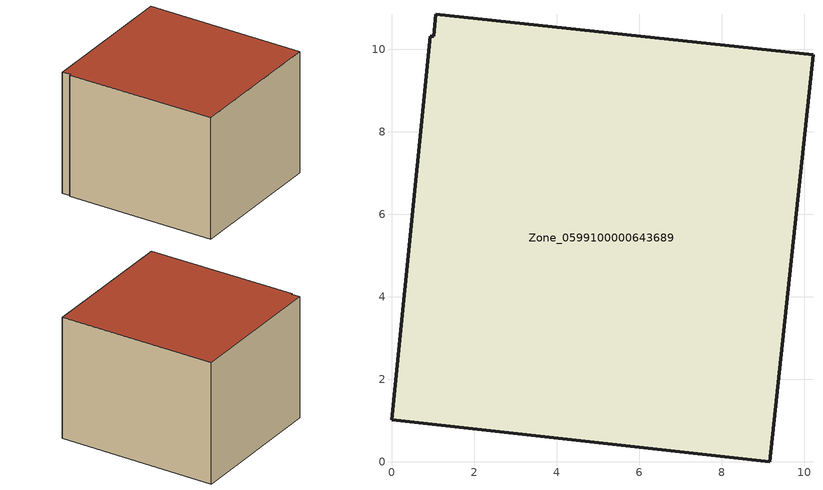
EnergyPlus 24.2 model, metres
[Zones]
Zone_0599100000643689
 floor ground (C_G): 1.07,10.85 10.22,9.86 9.17,0 0,1.02 0.94,10.32 1.02,10.31 z0
 wall outside (C_F): 9.17,0 10.22,9.86 1.07,10.85 1.02,10.31 0.94,10.32 0,1.02 9.17,0 z0:7.77
 roof outside (C_R): 10.22,9.86 1.07,10.85 1.02,10.31 0.94,10.32 0,1.02 9.17,0 z7.77
[BUILDING]
Pand.0599100000643689: North Axis=0; Terrain=City; Loads Convergence Tolerance Value=0.04; Temperature Convergence Tolerance Value=0.4; Solar Distribution=FullExterior; Maximum Number of Warmup Days=25; Minimum Number of Warmup Days=1
[Site:Location]
Rotterdam.The.Hague.AP_ZH_NLD Design_Conditions: Latitude=51.96; Longitude=4.45; Time Zone=1; Elevation=-4.5
[SITE:GROUNDTEMPERATURE:BUILDINGSURFACE]
18, 18, 18, 18, 18, 18, 18, 18, 18, 18, 18, 18
[MATERIAL] Thermal Absorptance=0.9; Solar Absorptance=0.7; Visible Absorptance=0.7
Name | Roughness | Thickness | Conductivity | Density | Specific Heat
G.D.1965 | MediumSmooth | 0.15 | 1 | 540 | 1210
F.D.1965 | Rough | 0.3 | 0.857143 | 1920 | 840
R.D.1965 | MediumRough | 0.2 | 0.08 | 1500 | 1000
[CONSTRUCTION]
C_G: G.D.1965
C_F: F.D.1965
C_R: R.D.1965
[ZONE]
Zone_0599100000643689: Type=1; Multiplier=1; Ceiling Height=Autocalculate; Volume=Autocalculate; Floor Area=autocalculate; Part of Total Floor Area=Yes
[ZONEINFILTRATION:DESIGNFLOWRATE]
Infil_Zone_0599100000643689: Zone or ZoneList or Space or SpaceList=Zone_0599100000643689; Schedule=AlwaysOn; Design Flow Rate Calculation Method=Flow/Area; Flow Rate per Floor Area=0.0042; Constant Term Coefficient=1; Temperature Term Coefficient=0; Velocity Term Coefficient=0; Velocity Squared Term Coefficient=0
[HVACTEMPLATE:ZONE:IDEALLOADSAIRSYSTEM]
Zone_0599100000643689: Maximum Heating Supply Air Temperature=50; Minimum Cooling Supply Air Temperature=13; Maximum Heating Supply Air Humidity Ratio=0.0156; Minimum Cooling Supply Air Humidity Ratio=0.0077; Heating Limit=NoLimit; Cooling Limit=NoLimit; Dehumidification Control Type=ConstantSensibleHeatRatio; Cooling Sensible Heat Ratio=0.7; Dehumidification Setpoint=60; Humidification Control Type=None; Humidification Setpoint=30; Outdoor Air Method=None; Outdoor Air Flow Rate per Person=0.00944; Outdoor Air Flow Rate per Zone Floor Area=0; Outdoor Air Flow Rate per Zone=0; Demand Controlled Ventilation Type=None; Outdoor Air Economizer Type=NoEconomizer; Heat Recovery Type=None; Sensible Heat Recovery Effectiveness=0.7; Latent Heat Recovery Effectiveness=0.65
[ZONECONTROL:THERMOSTAT]
ThermostatControl_Zone_0599100000643689: Zone or ZoneList=Zone_0599100000643689; Control Type Schedule=DualSetpointControlType; Control 1=Thermostat_Zone_0599100000643689; Temperature Difference Between Cutout And Setpoint=0
[THERMOSTATSETPOINT:DUALSETPOINT]
Thermostat_Zone_0599100000643689: Heating Setpoint Temperature Schedule=HeatingSetpoint_Zone_0599100000643689; Cooling Setpoint Temperature Schedule=CoolingSetpoint_Zone_0599100000643689
[SCHEDULE:COMPACT]
HeatingSetpoint_Zone_0599100000643689: Through: 12/31, For: AllDays, Until: 24:00, 21
CoolingSetpoint_Zone_0599100000643689: Through: 12/31, For: AllDays, Until: 24:00, 24
DualSetpointControlType: Through: 12/31, For: AllDays, Until: 24:00, 4
AlwaysOn: Through: 12/31, For: AllDays, Until: 24:00, 1
